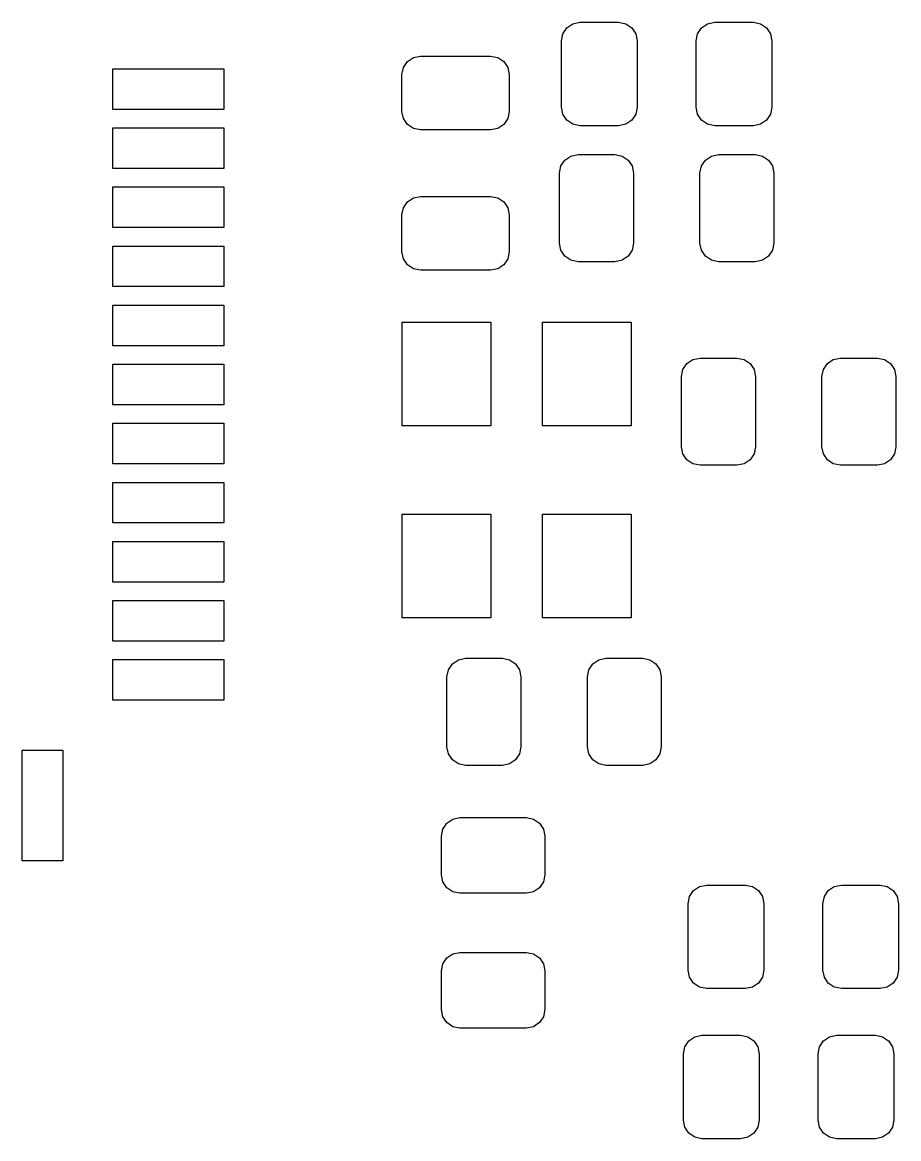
# Model space of a CAD drawing. Extents: x -2.16 to 1.75, y 0.51 to 2.75.
# Drawn here: x -0.148 to 0.319, y 1.339 to 1.934 of the extents above; entities that cross this region are included whole.
import ezdxf

# ---------------------------------------------------------------- set-up
doc = ezdxf.new("R2010")
doc.units = 0
doc.header["$MEASUREMENT"] = 0
doc.layers.add('BLACK', color=7, linetype='CONTINUOUS')

msp = doc.modelspace()

# ---------------------------------------------------------------- linework, layer by layer
at = {"layer": 'BLACK', "linetype": 'CONTINUOUS'}
for p, q in [((0.14022, 1.92798), (0.14235, 1.93117)), ((0.14235, 1.93117), (0.14554, 1.93331)), ((0.14554, 1.93331), (0.14931, 1.93406)), ((0.14931, 1.93406), (0.16998, 1.93406)), ((0.16998, 1.93406), (0.17375, 1.93331)), ((0.17375, 1.93331), (0.17694, 1.93117)), ((0.17694, 1.93117), (0.17907, 1.92798)), ((0.21207, 1.92798), (0.2142, 1.93117)), ((0.2142, 1.93117), (0.21739, 1.93331)), ((0.21739, 1.93331), (0.22116, 1.93406)), ((0.22116, 1.93406), (0.24183, 1.93406)), ((0.24183, 1.93406), (0.2456, 1.93331)), ((0.2456, 1.93331), (0.24879, 1.93117)), ((0.24879, 1.93117), (0.25092, 1.92798)), ((0.13947, 1.92421), (0.14022, 1.92798)), ((0.13947, 1.88878), (0.13947, 1.92421)), ((0.17907, 1.92798), (0.17982, 1.92421)), ((0.17982, 1.92421), (0.17982, 1.88878)), ((0.21132, 1.92421), (0.21207, 1.92798)), ((0.21132, 1.88878), (0.21132, 1.92421)), ((0.25092, 1.92798), (0.25167, 1.92421)), ((0.25167, 1.92421), (0.25167, 1.88878)), ((0.05528, 1.91001), (0.05741, 1.9132)), ((0.05741, 1.9132), (0.0606, 1.91533)), ((0.0606, 1.91533), (0.06437, 1.91608)), ((0.06437, 1.91608), (0.10177, 1.91608)), ((0.10177, 1.91608), (0.10554, 1.91533)), ((0.10554, 1.91533), (0.10873, 1.9132)), ((0.10873, 1.9132), (0.11086, 1.91001)), ((-0.09953, 1.88764), (-0.09953, 1.90929)), ((-0.09953, 1.90929), (-0.04047, 1.90929)), ((-0.04047, 1.90929), (-0.04047, 1.88764)), ((0.05453, 1.90624), (0.05528, 1.91001)), ((0.05453, 1.88656), (0.05453, 1.90624)), ((0.11086, 1.91001), (0.11161, 1.90624)), ((0.11161, 1.90624), (0.11161, 1.88656)), ((-0.04047, 1.88764), (-0.09953, 1.88764)), ((0.05528, 1.88279), (0.05453, 1.88656)), ((0.11161, 1.88656), (0.11086, 1.88279)), ((0.14022, 1.88501), (0.13947, 1.88878)), ((0.17982, 1.88878), (0.17907, 1.88501)), ((0.21207, 1.88501), (0.21132, 1.88878)), ((0.25167, 1.88878), (0.25092, 1.88501)), ((0.05741, 1.8796), (0.05528, 1.88279)), ((0.11086, 1.88279), (0.10873, 1.8796)), ((0.14235, 1.88182), (0.14022, 1.88501)), ((0.14554, 1.87969), (0.14235, 1.88182)), ((0.17694, 1.88182), (0.17375, 1.87969)), ((0.17907, 1.88501), (0.17694, 1.88182)), ((0.2142, 1.88182), (0.21207, 1.88501)), ((0.21739, 1.87969), (0.2142, 1.88182)), ((0.24879, 1.88182), (0.2456, 1.87969)), ((0.25092, 1.88501), (0.24879, 1.88182)), ((-0.09953, 1.85614), (-0.09953, 1.8778)), ((-0.09953, 1.8778), (-0.04047, 1.8778)), ((-0.04047, 1.8778), (-0.04047, 1.85614)), ((0.0606, 1.87746), (0.05741, 1.8796)), ((0.06437, 1.87671), (0.0606, 1.87746)), ((0.10177, 1.87671), (0.06437, 1.87671)), ((0.10554, 1.87746), (0.10177, 1.87671)), ((0.10873, 1.8796), (0.10554, 1.87746)), ((0.14931, 1.87894), (0.14554, 1.87969)), ((0.16998, 1.87894), (0.14931, 1.87894)), ((0.17375, 1.87969), (0.16998, 1.87894)), ((0.22116, 1.87894), (0.21739, 1.87969)), ((0.24183, 1.87894), (0.22116, 1.87894)), ((0.2456, 1.87969), (0.24183, 1.87894)), ((0.14137, 1.86066), (0.14456, 1.86279)), ((0.14456, 1.86279), (0.14833, 1.86354)), ((0.14833, 1.86354), (0.16801, 1.86354)), ((0.16801, 1.86354), (0.17178, 1.86279)), ((0.17178, 1.86279), (0.17497, 1.86066)), ((0.21617, 1.86066), (0.21936, 1.86279)), ((0.21936, 1.86279), (0.22313, 1.86354)), ((0.22313, 1.86354), (0.24281, 1.86354)), ((0.24281, 1.86354), (0.24658, 1.86279)), ((0.24658, 1.86279), (0.24977, 1.86066)), ((0.13848, 1.8537), (0.13923, 1.85747)), ((0.13923, 1.85747), (0.14137, 1.86066)), ((0.17497, 1.86066), (0.17711, 1.85747)), ((0.17711, 1.85747), (0.17785, 1.8537)), ((0.21329, 1.8537), (0.21404, 1.85747)), ((0.21404, 1.85747), (0.21617, 1.86066)), ((0.24977, 1.86066), (0.25191, 1.85747)), ((0.25191, 1.85747), (0.25266, 1.8537)), ((-0.04047, 1.85614), (-0.09953, 1.85614)), ((0.13848, 1.8163), (0.13848, 1.8537)), ((0.17785, 1.8537), (0.17785, 1.8163)), ((0.21329, 1.8163), (0.21329, 1.8537)), ((0.25266, 1.8537), (0.25266, 1.8163)), ((-0.09953, 1.82465), (-0.09953, 1.8463)), ((-0.09953, 1.8463), (-0.04047, 1.8463)), ((-0.04047, 1.8463), (-0.04047, 1.82465)), ((0.05741, 1.8384), (0.0606, 1.84053)), ((0.0606, 1.84053), (0.06437, 1.84128)), ((0.06437, 1.84128), (0.10177, 1.84128)), ((0.10177, 1.84128), (0.10554, 1.84053)), ((0.10554, 1.84053), (0.10873, 1.8384)), ((0.05453, 1.83144), (0.05528, 1.8352)), ((0.05528, 1.8352), (0.05741, 1.8384)), ((0.10873, 1.8384), (0.11086, 1.8352)), ((0.11086, 1.8352), (0.11161, 1.83144)), ((0.05453, 1.81175), (0.05453, 1.83144)), ((0.11161, 1.83144), (0.11161, 1.81175)), ((-0.04047, 1.82465), (-0.09953, 1.82465)), ((0.13923, 1.81253), (0.13848, 1.8163)), ((0.17785, 1.8163), (0.17711, 1.81253)), ((0.21404, 1.81253), (0.21329, 1.8163)), ((0.25266, 1.8163), (0.25191, 1.81253)), ((-0.09953, 1.79315), (-0.09953, 1.8148)), ((-0.09953, 1.8148), (-0.04047, 1.8148)), ((-0.04047, 1.8148), (-0.04047, 1.79315)), ((0.05528, 1.80799), (0.05453, 1.81175)), ((0.11161, 1.81175), (0.11086, 1.80799)), ((0.14137, 1.80934), (0.13923, 1.81253)), ((0.14456, 1.80721), (0.14137, 1.80934)), ((0.17497, 1.80934), (0.17178, 1.80721)), ((0.17711, 1.81253), (0.17497, 1.80934)), ((0.21617, 1.80934), (0.21404, 1.81253)), ((0.21936, 1.80721), (0.21617, 1.80934)), ((0.24977, 1.80934), (0.24658, 1.80721)), ((0.25191, 1.81253), (0.24977, 1.80934)), ((0.05741, 1.80479), (0.05528, 1.80799)), ((0.0606, 1.80266), (0.05741, 1.80479)), ((0.10873, 1.80479), (0.10554, 1.80266)), ((0.11086, 1.80799), (0.10873, 1.80479)), ((0.14833, 1.80646), (0.14456, 1.80721)), ((0.16801, 1.80646), (0.14833, 1.80646)), ((0.17178, 1.80721), (0.16801, 1.80646)), ((0.22313, 1.80646), (0.21936, 1.80721)), ((0.24281, 1.80646), (0.22313, 1.80646)), ((0.24658, 1.80721), (0.24281, 1.80646)), ((0.06437, 1.80191), (0.0606, 1.80266)), ((0.10177, 1.80191), (0.06437, 1.80191)), ((0.10554, 1.80266), (0.10177, 1.80191)), ((-0.04047, 1.79315), (-0.09953, 1.79315)), ((-0.09953, 1.76165), (-0.09953, 1.78331)), ((-0.09953, 1.78331), (-0.04047, 1.78331)), ((-0.04047, 1.78331), (-0.04047, 1.76165)), ((0.05465, 1.71902), (0.05465, 1.77413)), ((0.05465, 1.77413), (0.10189, 1.77413)), ((0.10189, 1.77413), (0.10189, 1.71902)), ((0.12945, 1.71902), (0.12945, 1.77413)), ((0.12945, 1.77413), (0.17669, 1.77413)), ((0.17669, 1.77413), (0.17669, 1.71902)), ((-0.04047, 1.76165), (-0.09953, 1.76165)), ((-0.09953, 1.73016), (-0.09953, 1.75181)), ((-0.09953, 1.75181), (-0.04047, 1.75181)), ((-0.04047, 1.75181), (-0.04047, 1.73016)), ((0.20423, 1.74896), (0.20637, 1.75216)), ((0.20637, 1.75216), (0.20956, 1.75429)), ((0.20956, 1.75429), (0.21333, 1.75504)), ((0.21333, 1.75504), (0.23301, 1.75504)), ((0.23301, 1.75504), (0.23678, 1.75429)), ((0.23678, 1.75429), (0.23997, 1.75216)), ((0.23997, 1.75216), (0.24211, 1.74896)), ((0.27904, 1.74896), (0.28117, 1.75216)), ((0.28117, 1.75216), (0.28436, 1.75429)), ((0.28436, 1.75429), (0.28813, 1.75504)), ((0.28813, 1.75504), (0.30781, 1.75504)), ((0.30781, 1.75504), (0.31158, 1.75429)), ((0.31158, 1.75429), (0.31477, 1.75216)), ((0.31477, 1.75216), (0.31691, 1.74896)), ((0.20348, 1.7452), (0.20423, 1.74896)), ((0.20348, 1.7078), (0.20348, 1.7452)), ((0.24211, 1.74896), (0.24285, 1.7452)), ((0.24285, 1.7452), (0.24285, 1.7078)), ((0.27829, 1.7452), (0.27904, 1.74896)), ((0.27829, 1.7078), (0.27829, 1.7452)), ((0.31691, 1.74896), (0.31766, 1.7452)), ((0.31766, 1.7452), (0.31766, 1.7078)), ((-0.04047, 1.73016), (-0.09953, 1.73016)), ((-0.09953, 1.69866), (-0.09953, 1.72031)), ((-0.09953, 1.72031), (-0.04047, 1.72031)), ((-0.04047, 1.72031), (-0.04047, 1.69866)), ((0.10189, 1.71902), (0.05465, 1.71902)), ((0.17669, 1.71902), (0.12945, 1.71902)), ((0.20423, 1.70403), (0.20348, 1.7078)), ((0.20637, 1.70084), (0.20423, 1.70403)), ((0.24211, 1.70403), (0.23997, 1.70084)), ((0.24285, 1.7078), (0.24211, 1.70403)), ((0.27904, 1.70403), (0.27829, 1.7078)), ((0.28117, 1.70084), (0.27904, 1.70403)), ((0.31691, 1.70403), (0.31477, 1.70084)), ((0.31766, 1.7078), (0.31691, 1.70403)), ((-0.04047, 1.69866), (-0.09953, 1.69866)), ((0.20956, 1.6987), (0.20637, 1.70084)), ((0.21333, 1.69795), (0.20956, 1.6987)), ((0.23301, 1.69795), (0.21333, 1.69795)), ((0.23678, 1.6987), (0.23301, 1.69795)), ((0.23997, 1.70084), (0.23678, 1.6987)), ((0.28436, 1.6987), (0.28117, 1.70084)), ((0.28813, 1.69795), (0.28436, 1.6987)), ((0.30781, 1.69795), (0.28813, 1.69795)), ((0.31158, 1.6987), (0.30781, 1.69795)), ((0.31477, 1.70084), (0.31158, 1.6987)), ((-0.09953, 1.66717), (-0.09953, 1.68882)), ((-0.09953, 1.68882), (-0.04047, 1.68882)), ((-0.04047, 1.68882), (-0.04047, 1.66717)), ((-0.04047, 1.66717), (-0.09953, 1.66717)), ((0.05465, 1.61665), (0.05465, 1.67177)), ((0.05465, 1.67177), (0.10189, 1.67177)), ((0.10189, 1.67177), (0.10189, 1.61665)), ((0.12945, 1.61665), (0.12945, 1.67177)), ((0.12945, 1.67177), (0.17669, 1.67177)), ((0.17669, 1.67177), (0.17669, 1.61665)), ((-0.09953, 1.63567), (-0.09953, 1.65732)), ((-0.09953, 1.65732), (-0.04047, 1.65732)), ((-0.04047, 1.65732), (-0.04047, 1.63567)), ((-0.04047, 1.63567), (-0.09953, 1.63567)), ((-0.09953, 1.60417), (-0.09953, 1.62583)), ((-0.09953, 1.62583), (-0.04047, 1.62583)), ((-0.04047, 1.62583), (-0.04047, 1.60417)), ((0.10189, 1.61665), (0.05465, 1.61665)), ((0.17669, 1.61665), (0.12945, 1.61665)), ((-0.04047, 1.60417), (-0.09953, 1.60417)), ((0.08456, 1.59429), (0.08833, 1.59504)), ((0.08833, 1.59504), (0.10801, 1.59504)), ((0.10801, 1.59504), (0.11178, 1.59429)), ((0.15936, 1.59429), (0.16313, 1.59504)), ((0.16313, 1.59504), (0.18281, 1.59504)), ((0.18281, 1.59504), (0.18658, 1.59429)), ((-0.09953, 1.57268), (-0.09953, 1.59433)), ((-0.09953, 1.59433), (-0.04047, 1.59433)), ((-0.04047, 1.59433), (-0.04047, 1.57268)), ((0.07923, 1.58896), (0.08137, 1.59216)), ((0.08137, 1.59216), (0.08456, 1.59429)), ((0.11178, 1.59429), (0.11497, 1.59216)), ((0.11497, 1.59216), (0.11711, 1.58896)), ((0.15404, 1.58896), (0.15617, 1.59216)), ((0.15617, 1.59216), (0.15936, 1.59429)), ((0.18658, 1.59429), (0.18977, 1.59216)), ((0.18977, 1.59216), (0.19191, 1.58896)), ((0.07848, 1.5852), (0.07923, 1.58896)), ((0.07848, 1.5478), (0.07848, 1.5852)), ((0.11711, 1.58896), (0.11785, 1.5852)), ((0.11785, 1.5852), (0.11785, 1.5478)), ((0.15329, 1.5852), (0.15404, 1.58896)), ((0.15329, 1.5478), (0.15329, 1.5852)), ((0.19191, 1.58896), (0.19266, 1.5852)), ((0.19266, 1.5852), (0.19266, 1.5478)), ((-0.04047, 1.57268), (-0.09953, 1.57268)), ((0.07923, 1.54403), (0.07848, 1.5478)), ((0.11785, 1.5478), (0.11711, 1.54403)), ((0.15404, 1.54403), (0.15329, 1.5478)), ((0.19266, 1.5478), (0.19191, 1.54403)), ((-0.14776, 1.48705), (-0.14776, 1.5461)), ((-0.14776, 1.5461), (-0.1261, 1.5461)), ((-0.1261, 1.5461), (-0.1261, 1.48705)), ((0.08137, 1.54084), (0.07923, 1.54403)), ((0.11711, 1.54403), (0.11497, 1.54084)), ((0.15617, 1.54084), (0.15404, 1.54403)), ((0.19191, 1.54403), (0.18977, 1.54084)), ((0.08456, 1.5387), (0.08137, 1.54084)), ((0.08833, 1.53795), (0.08456, 1.5387)), ((0.10801, 1.53795), (0.08833, 1.53795)), ((0.11178, 1.5387), (0.10801, 1.53795)), ((0.11497, 1.54084), (0.11178, 1.5387)), ((0.15936, 1.5387), (0.15617, 1.54084)), ((0.16313, 1.53795), (0.15936, 1.5387)), ((0.18281, 1.53795), (0.16313, 1.53795)), ((0.18658, 1.5387), (0.18281, 1.53795)), ((0.18977, 1.54084), (0.18658, 1.5387)), ((0.07626, 1.50402), (0.07839, 1.50722)), ((0.07839, 1.50722), (0.08159, 1.50935)), ((0.08159, 1.50935), (0.08535, 1.5101)), ((0.08535, 1.5101), (0.12079, 1.5101)), ((0.12079, 1.5101), (0.12455, 1.50935)), ((0.12455, 1.50935), (0.12775, 1.50722)), ((0.12775, 1.50722), (0.12988, 1.50402)), ((0.07551, 1.50026), (0.07626, 1.50402)), ((0.07551, 1.47959), (0.07551, 1.50026)), ((0.12988, 1.50402), (0.13063, 1.50026)), ((0.13063, 1.50026), (0.13063, 1.47959)), ((-0.1261, 1.48705), (-0.14776, 1.48705)), ((0.07626, 1.47582), (0.07551, 1.47959)), ((0.13063, 1.47959), (0.12988, 1.47582)), ((0.07839, 1.47263), (0.07626, 1.47582)), ((0.08159, 1.47049), (0.07839, 1.47263)), ((0.08535, 1.46974), (0.08159, 1.47049)), ((0.12455, 1.47049), (0.12079, 1.46974)), ((0.12775, 1.47263), (0.12455, 1.47049)), ((0.12988, 1.47582), (0.12775, 1.47263)), ((0.20772, 1.46798), (0.20985, 1.47117)), ((0.20985, 1.47117), (0.21304, 1.47331)), ((0.21304, 1.47331), (0.21681, 1.47406)), ((0.21681, 1.47406), (0.23748, 1.47406)), ((0.23748, 1.47406), (0.24125, 1.47331)), ((0.24125, 1.47331), (0.24444, 1.47117)), ((0.24444, 1.47117), (0.24657, 1.46798)), ((0.27957, 1.46798), (0.2817, 1.47117)), ((0.2817, 1.47117), (0.28489, 1.47331)), ((0.28489, 1.47331), (0.28866, 1.47406)), ((0.28866, 1.47406), (0.30933, 1.47406)), ((0.30933, 1.47406), (0.3131, 1.47331)), ((0.3131, 1.47331), (0.31629, 1.47117)), ((0.31629, 1.47117), (0.31842, 1.46798)), ((0.12079, 1.46974), (0.08535, 1.46974)), ((0.20697, 1.46421), (0.20772, 1.46798)), ((0.20697, 1.42878), (0.20697, 1.46421)), ((0.24657, 1.46798), (0.24732, 1.46421)), ((0.24732, 1.46421), (0.24732, 1.42878)), ((0.27882, 1.46421), (0.27957, 1.46798)), ((0.27882, 1.42878), (0.27882, 1.46421)), ((0.31842, 1.46798), (0.31917, 1.46421)), ((0.31917, 1.46421), (0.31917, 1.42878)), ((0.07626, 1.43217), (0.07839, 1.43537)), ((0.07839, 1.43537), (0.08159, 1.4375)), ((0.08159, 1.4375), (0.08535, 1.43825)), ((0.08535, 1.43825), (0.12079, 1.43825)), ((0.12079, 1.43825), (0.12455, 1.4375)), ((0.12455, 1.4375), (0.12775, 1.43537)), ((0.12775, 1.43537), (0.12988, 1.43217)), ((0.07551, 1.42841), (0.07626, 1.43217)), ((0.07551, 1.40774), (0.07551, 1.42841)), ((0.12988, 1.43217), (0.13063, 1.42841)), ((0.13063, 1.42841), (0.13063, 1.40774)), ((0.20772, 1.42501), (0.20697, 1.42878)), ((0.24732, 1.42878), (0.24657, 1.42501)), ((0.27957, 1.42501), (0.27882, 1.42878)), ((0.31917, 1.42878), (0.31842, 1.42501)), ((0.20985, 1.42182), (0.20772, 1.42501)), ((0.24657, 1.42501), (0.24444, 1.42182)), ((0.2817, 1.42182), (0.27957, 1.42501)), ((0.31842, 1.42501), (0.31629, 1.42182)), ((0.21304, 1.41969), (0.20985, 1.42182)), ((0.21681, 1.41894), (0.21304, 1.41969)), ((0.23748, 1.41894), (0.21681, 1.41894)), ((0.24125, 1.41969), (0.23748, 1.41894)), ((0.24444, 1.42182), (0.24125, 1.41969)), ((0.28489, 1.41969), (0.2817, 1.42182)), ((0.28866, 1.41894), (0.28489, 1.41969)), ((0.30933, 1.41894), (0.28866, 1.41894)), ((0.3131, 1.41969), (0.30933, 1.41894)), ((0.31629, 1.42182), (0.3131, 1.41969)), ((0.07626, 1.40397), (0.07551, 1.40774)), ((0.13063, 1.40774), (0.12988, 1.40397)), ((0.07839, 1.40078), (0.07626, 1.40397)), ((0.08159, 1.39864), (0.07839, 1.40078)), ((0.08535, 1.39789), (0.08159, 1.39864)), ((0.12455, 1.39864), (0.12079, 1.39789)), ((0.12775, 1.40078), (0.12455, 1.39864)), ((0.12988, 1.40397), (0.12775, 1.40078)), ((0.12079, 1.39789), (0.08535, 1.39789)), ((0.20735, 1.39117), (0.21054, 1.39331)), ((0.21054, 1.39331), (0.21431, 1.39406)), ((0.21431, 1.39406), (0.23498, 1.39406)), ((0.23498, 1.39406), (0.23875, 1.39331)), ((0.23875, 1.39331), (0.24194, 1.39117)), ((0.2792, 1.39117), (0.28239, 1.39331)), ((0.28239, 1.39331), (0.28616, 1.39406)), ((0.28616, 1.39406), (0.30683, 1.39406)), ((0.30683, 1.39406), (0.3106, 1.39331)), ((0.3106, 1.39331), (0.31379, 1.39117)), ((0.20447, 1.38421), (0.20522, 1.38798)), ((0.20522, 1.38798), (0.20735, 1.39117)), ((0.24194, 1.39117), (0.24407, 1.38798)), ((0.24407, 1.38798), (0.24482, 1.38421)), ((0.27632, 1.38421), (0.27707, 1.38798)), ((0.27707, 1.38798), (0.2792, 1.39117)), ((0.31379, 1.39117), (0.31592, 1.38798)), ((0.31592, 1.38798), (0.31667, 1.38421)), ((0.20447, 1.34878), (0.20447, 1.38421)), ((0.24482, 1.38421), (0.24482, 1.34878)), ((0.27632, 1.34878), (0.27632, 1.38421)), ((0.31667, 1.38421), (0.31667, 1.34878)), ((0.20522, 1.34501), (0.20447, 1.34878)), ((0.20735, 1.34182), (0.20522, 1.34501)), ((0.24407, 1.34501), (0.24194, 1.34182)), ((0.24482, 1.34878), (0.24407, 1.34501)), ((0.27707, 1.34501), (0.27632, 1.34878)), ((0.2792, 1.34182), (0.27707, 1.34501)), ((0.31592, 1.34501), (0.31379, 1.34182)), ((0.31667, 1.34878), (0.31592, 1.34501)), ((0.21054, 1.33969), (0.20735, 1.34182)), ((0.21431, 1.33894), (0.21054, 1.33969)), ((0.23875, 1.33969), (0.23498, 1.33894)), ((0.24194, 1.34182), (0.23875, 1.33969)), ((0.28239, 1.33969), (0.2792, 1.34182)), ((0.28616, 1.33894), (0.28239, 1.33969)), ((0.3106, 1.33969), (0.30683, 1.33894)), ((0.31379, 1.34182), (0.3106, 1.33969)), ((0.23498, 1.33894), (0.21431, 1.33894)), ((0.30683, 1.33894), (0.28616, 1.33894))]:
    msp.add_line(p, q, dxfattribs=at)

doc.saveas('drawing.dxf')
